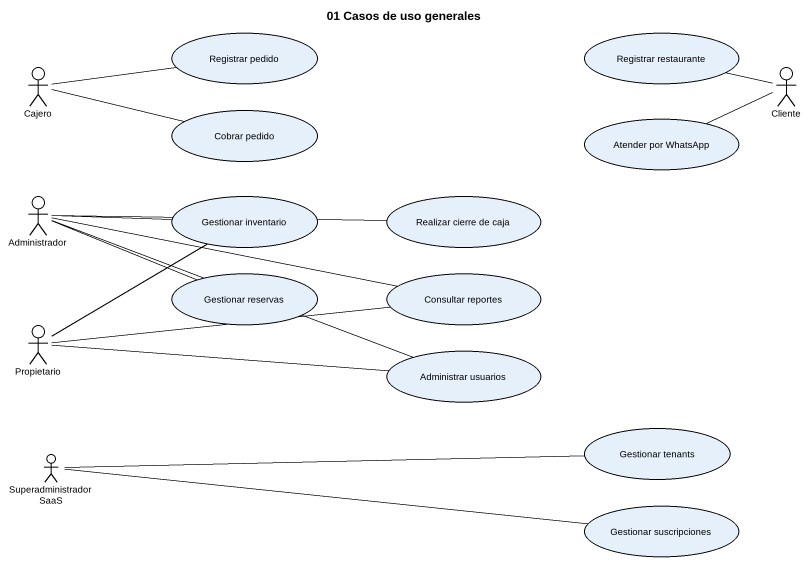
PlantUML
@startuml
title 01 Casos de uso generales
usecase "Registrar pedido" as Registrar_pedido
usecase "Registrar restaurante" as Registrar_restaurante
actor Cajero
actor Cliente
usecase "Cobrar pedido" as Cobrar_pedido
usecase "Atender por WhatsApp" as Atender_por_WhatsApp
actor Administrador
usecase "Gestionar inventario" as Gestionar_inventario
usecase "Realizar cierre de caja" as Realizar_cierre_de_caja
usecase "Gestionar reservas" as Gestionar_reservas
usecase "Consultar reportes" as Consultar_reportes
actor Propietario
usecase "Administrar usuarios" as Administrar_usuarios
usecase "Gestionar tenants" as Gestionar_tenants
actor "Superadministrador SaaS" as Superadministrador_SaaS
usecase "Gestionar suscripciones" as Gestionar_suscripciones
Cajero -right- Registrar_pedido
Cajero -right- Cobrar_pedido
Cliente -left- Registrar_restaurante
Cliente -left- Atender_por_WhatsApp
Administrador -right- Gestionar_inventario
Administrador -right- Realizar_cierre_de_caja
Administrador -right- Gestionar_reservas
Administrador -right- Consultar_reportes
Administrador -right- Administrar_usuarios
Propietario -up- Gestionar_inventario
Propietario -right- Consultar_reportes
Propietario -right- Administrar_usuarios
Superadministrador_SaaS -right- Gestionar_tenants
Superadministrador_SaaS -right- Gestionar_suscripciones
@enduml
